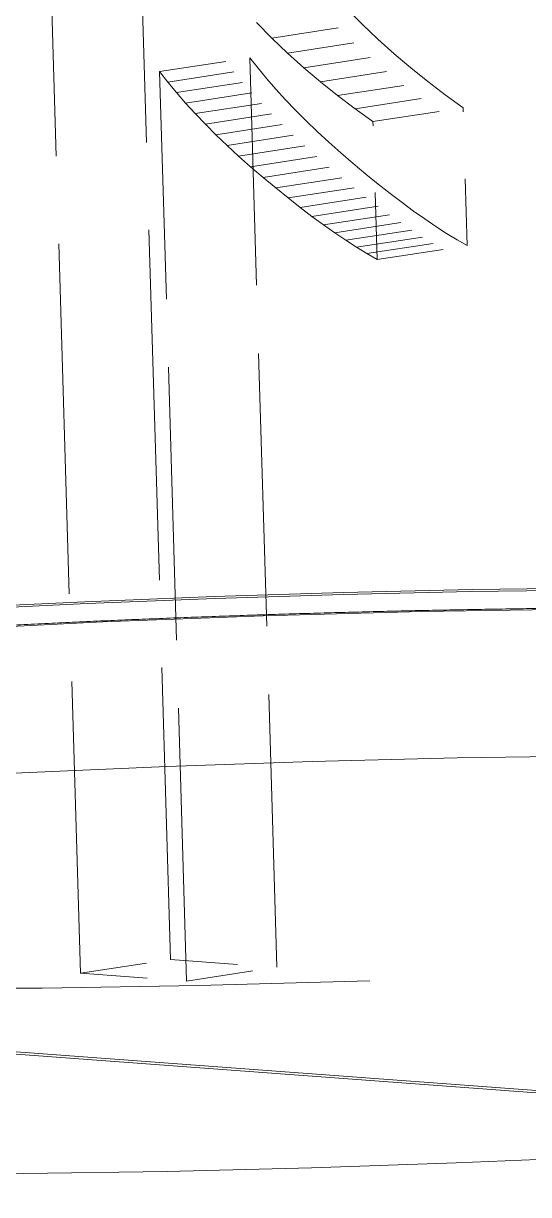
# Model space of a CAD drawing. Extents: x 23 to 417, y 3 to 294.
# Drawn here: x 379.555 to 380.31, y 149.166 to 150.917 of the extents above; entities that cross this region are included whole.
import ezdxf

# ---------------------------------------------------------------- set-up
doc = ezdxf.new("R2010")
doc.units = 0
doc.linetypes.add('DASHED', pattern=[15, 12, -3])
doc.layers.get('0').update_dxf_attribs({"lineweight": 13})

# ---------------------------------------------------------------- blocks, each defined once
blk = doc.blocks.new('BLOCK3535')
at = {"color": 7, "linetype": 'DASHED', "lineweight": 13, "ltscale": 0.08729068718106288}
blk.add_line((54.9170962126966, 37.8640477462846), (55.02042481202651, 34.37394950837954), dxfattribs=at)
at = {"color": 7, "linetype": 'DASHED', "lineweight": 13, "ltscale": 0.08729068718106323}
blk.add_line((54.64751816827486, 37.82263301374839), (54.75084676760478, 34.33253477584331), dxfattribs=at)
at = {"color": 7, "linetype": 'DASHED', "lineweight": 13, "ltscale": 0.001626646027830927}
for p, q in [((55.59265418493071, 37.17025003572812), (55.54686819195511, 37.2164799668011)), ((55.32307614050897, 37.12883530319191), (55.27729014753338, 37.17506523426488))]:
    blk.add_line(p, q, dxfattribs=at)
at = {"color": 7, "linetype": 'DASHED', "lineweight": 13, "ltscale": 0.006818518080624792}
for p, q in [((55.32307614050897, 37.12883530319192), (55.59265418493071, 37.17025003572812)), ((55.37017157856742, 37.08392982804506), (55.63974962298916, 37.12534456058125)), ((54.98757026205483, 37.02843535327679), (55.25714830647657, 37.06985008581299)), ((55.41855363643336, 37.04034852668865), (55.68813168085509, 37.08176325922484)), ((55.01207249504674, 36.99727768626964), (55.28165053946847, 37.03869241880584)), ((55.46822319931329, 36.99808637862533), (55.73780124373502, 37.03950111116153)), ((55.03799427916779, 36.9660143116339), (55.30757232358953, 37.0074290441701)), ((55.5192022366782, 36.95714769338271), (55.78878028109993, 36.99856242591891)), ((55.06533511143864, 36.93463733949623), (55.33491315586038, 36.97605207203243)), ((55.57149074852809, 36.91753247096082), (55.84106879294983, 36.95894720349702)), ((55.09411740550532, 36.90316095546845), (55.36369544992705, 36.94457568800465)), ((55.12431925070116, 36.87157886381206), (55.3938972951229, 36.91299359634826)), ((55.62506605659796, 36.87923546369672), (55.89464410101969, 36.92065019623291)), ((55.15596302812631, 36.83988147057862), (55.42554107254804, 36.88129620311481)), ((55.18902612146388, 36.80808631456006), (55.45860416588562, 36.84950104709625)), ((55.22350802773452, 36.77618550588301), (55.49308607215626, 36.8176002384192)), ((55.25943186623446, 36.74416939562893), (55.5290099106562, 36.78558412816513)), ((55.29677502064681, 36.71205552258972), (55.56635306506854, 36.75347025512592)), ((55.33443451133088, 36.68065137123666), (55.60401255575262, 36.72206610377286)), ((55.37128444516433, 36.65076712322163), (55.64086248958607, 36.69218185575782)), ((55.40732441051782, 36.62241668202078), (55.67690245493955, 36.66383141455698)), ((55.44257823548172, 36.59559133685067), (55.71215627990345, 36.63700606938687)), ((55.47704441426174, 36.57029219075714), (55.74662245868348, 36.61170692329334)), ((55.51067945209117, 36.54652050076909), (55.7802574965129, 36.58793523330529)), ((55.54352707895345, 36.52426706501407), (55.81310512337518, 36.56568179755027)), ((55.57558759201329, 36.50354672510349), (55.84516563643503, 36.54496145763969)), ((55.60683834240783, 36.48435324026902), (55.87641638682956, 36.52576797280521)), ((55.63728006833318, 36.46668655554049), (55.90685811275492, 36.50810128807669)), ((54.75084676760477, 34.33253477584333), (55.0204248120265, 34.37394950837952)), ((55.06808507163419, 34.30891145708036), (55.33766311605592, 34.35032618961655))]:
    blk.add_line(p, q, dxfattribs=at)
at = {"color": 7, "linetype": 'DASHED', "lineweight": 13, "ltscale": 0.001626822436546673}
for p, q in [((55.63974962298916, 37.12534456058127), (55.59265418493071, 37.17025003572813)), ((55.37017157856742, 37.08392982804506), (55.32307614050897, 37.12883530319192))]:
    blk.add_line(p, q, dxfattribs=at)
at = {"color": 7, "linetype": 'DASHED', "lineweight": 13, "ltscale": 0.001627911497759671}
for p, q in [((55.68813168085509, 37.08176325922484), (55.63974962298917, 37.12534456058127)), ((55.41855363643334, 37.04034852668863), (55.37017157856742, 37.08392982804506))]:
    blk.add_line(p, q, dxfattribs=at)
at = {"color": 7, "linetype": 'DASHED', "lineweight": 13, "ltscale": 0.0680178876130441}
for p, q in [((55.33766311605594, 34.35032618961655), (55.25714830647657, 37.069850085813)), ((55.06808507163419, 34.30891145708034), (54.98757026205482, 37.02843535327679))]:
    blk.add_line(p, q, dxfattribs=at)
at = {"color": 7, "linetype": 'DASHED', "lineweight": 13, "ltscale": 0.0009909464020943413}
for p, q in [((55.25714830647657, 37.06985008581299), (55.28165053946849, 37.03869241880585)), ((54.98757026205482, 37.02843535327678), (55.01207249504674, 36.99727768626964))]:
    blk.add_line(p, q, dxfattribs=at)
at = {"color": 7, "linetype": 'DASHED', "lineweight": 13, "ltscale": 0.001630405362863912}
for p, q in [((55.73780124373502, 37.03950111116154), (55.68813168085509, 37.08176325922486)), ((55.46822319931329, 36.99808637862533), (55.41855363643336, 37.04034852668865))]:
    blk.add_line(p, q, dxfattribs=at)
at = {"color": 7, "linetype": 'DASHED', "lineweight": 13, "ltscale": 0.001015300905407516}
for p, q in [((55.28165053946848, 37.03869241880585), (55.30757232358953, 37.0074290441701)), ((55.01207249504674, 36.99727768626964), (55.03799427916779, 36.96601431163388))]:
    blk.add_line(p, q, dxfattribs=at)
at = {"color": 7, "linetype": 'DASHED', "lineweight": 13, "ltscale": 0.001634556170656025}
for p, q in [((55.78878028109994, 36.99856242591892), (55.73780124373503, 37.03950111116154)), ((55.5192022366782, 36.95714769338271), (55.46822319931329, 36.99808637862533))]:
    blk.add_line(p, q, dxfattribs=at)
at = {"color": 7, "linetype": 'DASHED', "lineweight": 13, "ltscale": 0.001040443261844963}
for p, q in [((55.30757232358953, 37.0074290441701), (55.33491315586038, 36.97605207203245)), ((55.03799427916779, 36.96601431163388), (55.06533511143864, 36.93463733949623))]:
    blk.add_line(p, q, dxfattribs=at)
at = {"color": 7, "linetype": 'DASHED', "lineweight": 13, "ltscale": 0.001640017972274264}
for p, q in [((55.84106879294983, 36.95894720349703), (55.78878028109993, 36.99856242591891)), ((55.57149074852809, 36.91753247096081), (55.5192022366782, 36.9571476933827))]:
    blk.add_line(p, q, dxfattribs=at)
at = {"color": 7, "linetype": 'DASHED', "lineweight": 13, "ltscale": 0.001066297098375065}
for p, q in [((55.33491315586038, 36.97605207203245), (55.36369544992705, 36.94457568800466)), ((55.06533511143864, 36.93463733949623), (55.09411740550532, 36.90316095546845))]:
    blk.add_line(p, q, dxfattribs=at)
at = {"color": 7, "linetype": 'DASHED', "lineweight": 13, "ltscale": 0.001646392723533809}
for p, q in [((55.89464410101969, 36.92065019623293), (55.84106879294983, 36.95894720349703)), ((55.62506605659795, 36.87923546369671), (55.57149074852808, 36.91753247096081))]:
    blk.add_line(p, q, dxfattribs=at)
at = {"color": 7, "linetype": 'DASHED', "lineweight": 13, "ltscale": 0.001092468525469531}
for p, q in [((55.36369544992705, 36.94457568800466), (55.3938972951229, 36.91299359634827)), ((55.09411740550531, 36.90316095546845), (55.12431925070116, 36.87157886381206))]:
    blk.add_line(p, q, dxfattribs=at)
at = {"color": 7, "linetype": 'DASHED', "lineweight": 13, "ltscale": 0.001119724683663268}
for p, q in [((55.3938972951229, 36.91299359634826), (55.42554107254806, 36.88129620311483)), ((55.12431925070115, 36.87157886381205), (55.15596302812631, 36.83988147057862))]:
    blk.add_line(p, q, dxfattribs=at)
at = {"color": 7, "linetype": 'DASHED', "lineweight": 13, "ltscale": 0.01031824184707518}
blk.add_line((55.90685811275492, 36.50810128807669), (55.89464410101969, 36.92065019623293), dxfattribs=at)
at = {"color": 7, "linetype": 'DASHED', "lineweight": 13, "ltscale": 0.001146761768877303}
for p, q in [((55.42554107254805, 36.88129620311483), (55.45860416588562, 36.84950104709627)), ((55.15596302812631, 36.83988147057862), (55.18902612146388, 36.80808631456006))]:
    blk.add_line(p, q, dxfattribs=at)
at = {"color": 7, "linetype": 'DASHED', "lineweight": 13, "ltscale": 0.01031824184707482}
blk.add_line((55.63728006833318, 36.46668655554048), (55.62506605659795, 36.87923546369671), dxfattribs=at)
at = {"color": 7, "linetype": 'DASHED', "lineweight": 13, "ltscale": 0.001174378413860699}
for p, q in [((55.45860416588562, 36.84950104709627), (55.49308607215627, 36.81760023841922)), ((55.18902612146388, 36.80808631456006), (55.22350802773452, 36.77618550588301))]:
    blk.add_line(p, q, dxfattribs=at)
at = {"color": 7, "linetype": 'DASHED', "lineweight": 13, "ltscale": 0.001203004958523386}
for p, q in [((55.49308607215627, 36.81760023841922), (55.52900991065621, 36.78558412816514)), ((55.22350802773452, 36.77618550588301), (55.25943186623446, 36.74416939562893))]:
    blk.add_line(p, q, dxfattribs=at)
at = {"color": 7, "linetype": 'DASHED', "lineweight": 13, "ltscale": 0.00123131332909273}
for p, q in [((55.52900991065621, 36.78558412816514), (55.56635306506855, 36.75347025512593)), ((55.25943186623446, 36.74416939562893), (55.29677502064681, 36.71205552258972))]:
    blk.add_line(p, q, dxfattribs=at)
at = {"color": 7, "linetype": 'DASHED', "lineweight": 13, "ltscale": 0.001225881815467427}
for p, q in [((55.56635306506855, 36.75347025512593), (55.60401255575263, 36.72206610377287)), ((55.29677502064681, 36.71205552258972), (55.33443451133088, 36.68065137123666))]:
    blk.add_line(p, q, dxfattribs=at)
at = {"color": 7, "linetype": 'DASHED', "lineweight": 13, "ltscale": 0.001186113902349286}
for p, q in [((55.60401255575263, 36.72206610377287), (55.64086248958608, 36.69218185575784)), ((55.33443451133088, 36.68065137123666), (55.37128444516433, 36.65076712322163))]:
    blk.add_line(p, q, dxfattribs=at)
at = {"color": 7, "linetype": 'DASHED', "lineweight": 13, "ltscale": 0.001146360168904871}
for p, q in [((55.64086248958608, 36.69218185575784), (55.67690245493956, 36.663831414557)), ((55.37128444516433, 36.65076712322163), (55.40732441051782, 36.62241668202078))]:
    blk.add_line(p, q, dxfattribs=at)
at = {"color": 7, "linetype": 'DASHED', "lineweight": 13, "ltscale": 0.001107483441772668}
for p, q in [((55.67690245493956, 36.66383141455699), (55.71215627990346, 36.63700606938688)), ((55.40732441051782, 36.62241668202078), (55.44257823548172, 36.59559133685067))]:
    blk.add_line(p, q, dxfattribs=at)
at = {"color": 7, "linetype": 'DASHED', "lineweight": 13, "ltscale": 0.001068867470958532}
for p, q in [((55.71215627990347, 36.63700606938688), (55.74662245868348, 36.61170692329335)), ((55.44257823548172, 36.59559133685067), (55.47704441426173, 36.57029219075714))]:
    blk.add_line(p, q, dxfattribs=at)
at = {"color": 7, "linetype": 'DASHED', "lineweight": 13, "ltscale": 0.001029687153543207}
for p, q in [((55.74662245868348, 36.61170692329335), (55.7802574965129, 36.58793523330529)), ((55.47704441426173, 36.57029219075714), (55.51067945209116, 36.54652050076908))]:
    blk.add_line(p, q, dxfattribs=at)
at = {"color": 7, "linetype": 'DASHED', "lineweight": 13, "ltscale": 0.0009918990603214415}
for p, q in [((55.7802574965129, 36.58793523330529), (55.81310512337519, 36.56568179755028)), ((55.51067945209115, 36.54652050076908), (55.54352707895345, 36.52426706501407))]:
    blk.add_line(p, q, dxfattribs=at)
at = {"color": 7, "linetype": 'DASHED', "lineweight": 13, "ltscale": 0.0009543351690017466}
for p, q in [((55.81310512337519, 36.56568179755028), (55.84516563643503, 36.5449614576397)), ((55.54352707895345, 36.52426706501407), (55.57558759201328, 36.50354672510349))]:
    blk.add_line(p, q, dxfattribs=at)
at = {"color": 7, "linetype": 'DASHED', "lineweight": 13, "ltscale": 0.0009168557889305262}
for p, q in [((55.84516563643503, 36.5449614576397), (55.87641638682956, 36.52576797280523)), ((55.57558759201329, 36.50354672510349), (55.60683834240782, 36.48435324026902))]:
    blk.add_line(p, q, dxfattribs=at)
at = {"color": 7, "linetype": 'DASHED', "lineweight": 13, "ltscale": 0.0008799184715827853}
for p, q in [((55.87641638682956, 36.52576797280523), (55.90685811275492, 36.50810128807669)), ((55.60683834240782, 36.48435324026902), (55.63728006833318, 36.46668655554048))]:
    blk.add_line(p, q, dxfattribs=at)
at = {"color": 7, "linetype": 'DASHED', "lineweight": 13, "ltscale": 0.007952916239218405}
for p, q in [((55.02042481202651, 34.37394950837954), (55.33766311605593, 34.35032618961655)), ((54.75084676760477, 34.33253477584333), (55.06808507163419, 34.30891145708034))]:
    blk.add_line(p, q, dxfattribs=at)
at = {"color": 7, "linetype": 'DASHED', "lineweight": 13, "ltscale": 0.1915370940083704}
for p, q in [((59.43826342787531, 33.72677586703949), (51.79793363761588, 34.29571708188372)), ((59.47196068342801, 33.73195270860651), (51.83163089316858, 34.30089392345074))]:
    blk.add_line(p, q, dxfattribs=at)
at = {"color": 7, "linetype": 'DASHED', "lineweight": 13}
for centre, major_axis, start_param, end_param in [((55.43723678588867, 34.85481643676758), (-5.397634983062744, -0.1598035395145417), 3.96909882982618, 6.2831853430212), ((55.43723678588867, 34.85481643676758), (-5.347656726837158, -0.1583238840103149), 3.969098829826181, 6.283185343021201), ((55.43723678588867, 34.85481643676758), (4.847875595092773, 0.1435272544622421), 3.469098831813195, 9.752284037360527), ((55.45193862915039, 34.3582649230957), (-5.347656726837158, -0.1583238840103149), 3.969098829826194, 6.610691483415978), ((55.45193862915039, 34.3582649230957), (-5.347656726837158, -0.1583238840103149), 0.8275061762363788, 2.14182568343293)]:
    blk.add_ellipse(centre, major_axis=major_axis, ratio=0.1134773610726188, start_param=start_param, end_param=end_param, dxfattribs=at)
blk.add_open_spline([(50.10428233071822, 34.1999100395742), (50.10350912318864, 34.22604637870906), (50.10558869047513, 34.2779417034226), (50.11921799709148, 34.35372669655248), (50.14210369338635, 34.42482160116083), (50.17149775846264, 34.487622800768), (50.21058211130027, 34.55150099152057), (50.25963422201364, 34.61299957748214), (50.31945648719606, 34.67060024765202), (50.3790335272527, 34.71689826324616), (50.43113970101093, 34.75075007478404), (50.48410612904114, 34.7811010061685), (50.53914986734023, 34.80902510787437), (50.60455280582167, 34.83804850962625), (50.67190317909603, 34.86460000747245), (50.7417475234646, 34.88935838460763), (50.81459080390519, 34.91280853682561), (50.89079205237283, 34.93526541865133), (50.9707575752519, 34.95697597634585), (51.05462692215759, 34.97806387689196), (51.14251168166702, 34.99861980275631), (51.23447271747798, 35.01870346095185), (51.33057453298701, 35.03836151950793), (51.43079793046144, 35.05761430228833), (51.53511532626081, 35.07647551346206), (51.64347646310058, 35.09495083363446), (51.75583173216347, 35.11304313305388), (51.87209340109398, 35.1307472419625), (51.99217056776982, 35.14805668250328), (52.11595952998663, 35.16496249428771), (52.24335620829937, 35.18145526622236), (52.37423534037592, 35.19752273411007), (52.50846970477103, 35.21315263685201), (52.64592372731093, 35.22833200375158), (52.78646091057035, 35.2430480863024), (52.92993162448268, 35.25728718012519), (53.07618463204453, 35.27103597790385), (53.22505616672014, 35.2842805762009), (53.37640154978337, 35.29700936632242), (53.53004239354772, 35.30920834873165), (53.68582750344371, 35.32086637071679), (53.84356270348368, 35.33196971381988), (54.00309418091953, 35.34250819205229), (54.16422722133439, 35.35246952761941), (54.32679643065597, 35.36184396458623), (54.49060820949641, 35.3706207667247), (54.65548974434455, 35.37879099236139), (54.82124764216449, 35.38634534347912), (54.98770200479166, 35.3932758215925), (55.15466097840238, 35.39957461267644), (55.321940074381, 35.40523484759845), (55.489349331672, 35.41025016595429), (55.65670037840337, 35.41461491517799), (55.82380613951855, 35.41832418417062), (55.99047561532365, 35.42137362467089), (56.15652611215381, 35.42375976088012), (56.32176506496419, 35.42547960599376), (56.48601479818214, 35.42653106286645), (56.64908129306352, 35.42691255292188), (56.81079468685213, 35.42662330662575), (56.97096090836077, 35.42566318004464), (57.12941817320046, 35.424032605783), (57.28597114349586, 35.42173293047176), (57.44047073191923, 35.41876561672001), (57.59272205232088, 35.41513348982598), (57.74257857184795, 35.41083908267071), (57.88986289367477, 35.40588634675358), (58.03443535647989, 35.40027854846483), (58.17613459445474, 35.39402025506666), (58.31481306504678, 35.38711604765462), (58.45032486269652, 35.37957095128458), (58.58253853081973, 35.37138962379861), (58.71132344752203, 35.36257691081762), (58.83655807795982, 35.35313724937382), (58.9581229819312, 35.34307505129762), (59.07592250534915, 35.3323926186454), (59.18986124897123, 35.32109155014489), (59.29985815126666, 35.30917114863711), (59.40583597300903, 35.29662907358568), (59.50776189256185, 35.28345553084074), (59.60560235608068, 35.2696368296001), (59.69935054235675, 35.25515048182225), (59.78901088900811, 35.23996551879166), (59.87469164203326, 35.22402232366202), (59.95649670510832, 35.20724283512845), (60.03459401974909, 35.18951067160042), (60.10917069386439, 35.17066859834909), (60.15753256344831, 35.1569854425649), (60.18114530254146, 35.14986793460046)], degree=3, knots=[0, 0, 0, 0, 0.0783151171301524, 0.1554015155790044, 0.2302497087518564, 0.3017556134221159, 0.3628880466610328, 0.4545677290384364, 0.536863774931476, 0.6114724180048556, 0.6805890615043402, 0.7230945714163134, 0.7945721358698266, 0.8656375253593357, 0.9376833546237133, 1.011704007661545, 1.087908651473763, 1.167230504269147, 1.25000732946862, 1.336473046883237, 1.426656732771123, 1.520766568196478, 1.618849573747049, 1.72092433751022, 1.826927506467291, 1.936870193381573, 2.050693848283972, 2.168330919877333, 2.289671964572305, 2.414645328328554, 2.543141798594693, 2.67504847114427, 2.810227754058759, 2.948563064138326, 3.089915043554999, 3.234142293759559, 3.381087778354349, 3.530606621380095, 3.682519103722399, 3.83672520500837, 3.992978123022041, 4.151179666367772, 4.311100235046451, 4.472614205311088, 4.635500219290533, 4.79961667296806, 4.964753068145361, 5.130750414629369, 5.297405234645914, 5.464547526273097, 5.631982390451252, 5.799528470102858, 5.966999367789475, 6.134205001546706, 6.300967976603998, 6.467090203442557, 6.632406632063512, 6.796710374480003, 6.959848163864349, 7.121606088839043, 7.281849929180473, 7.440354015426796, 7.597001555845825, 7.751557954699892, 7.903936638421476, 8.053883774100395, 8.20131028800644, 8.346037467709245, 8.487925320446864, 8.62682027382767, 8.762585872274933, 8.8950879147144, 9.024217273374061, 9.149841238735078, 9.271854394345887, 9.390155646236062, 9.504686006382139, 9.61534349085903, 9.722073488382332, 9.82483256799973, 9.923658151198751, 10.01850045876793, 10.1094061852094, 10.19645893150122, 10.27994202354651, 10.35991476304083, 10.43669438979835, 10.5106751578111, 10.5106751578111, 10.5106751578111, 10.5106751578111], dxfattribs=at)

msp = doc.modelspace()

# ---------------------------------------------------------------- block references
at = {"lineweight": 0, "xscale": 0.5, "yscale": 0.5, "zscale": 0.5}
msp.add_blockref('BLOCK3535', (352.2651613420396, 132.3302548485801), dxfattribs=at)

doc.saveas('drawing.dxf')
